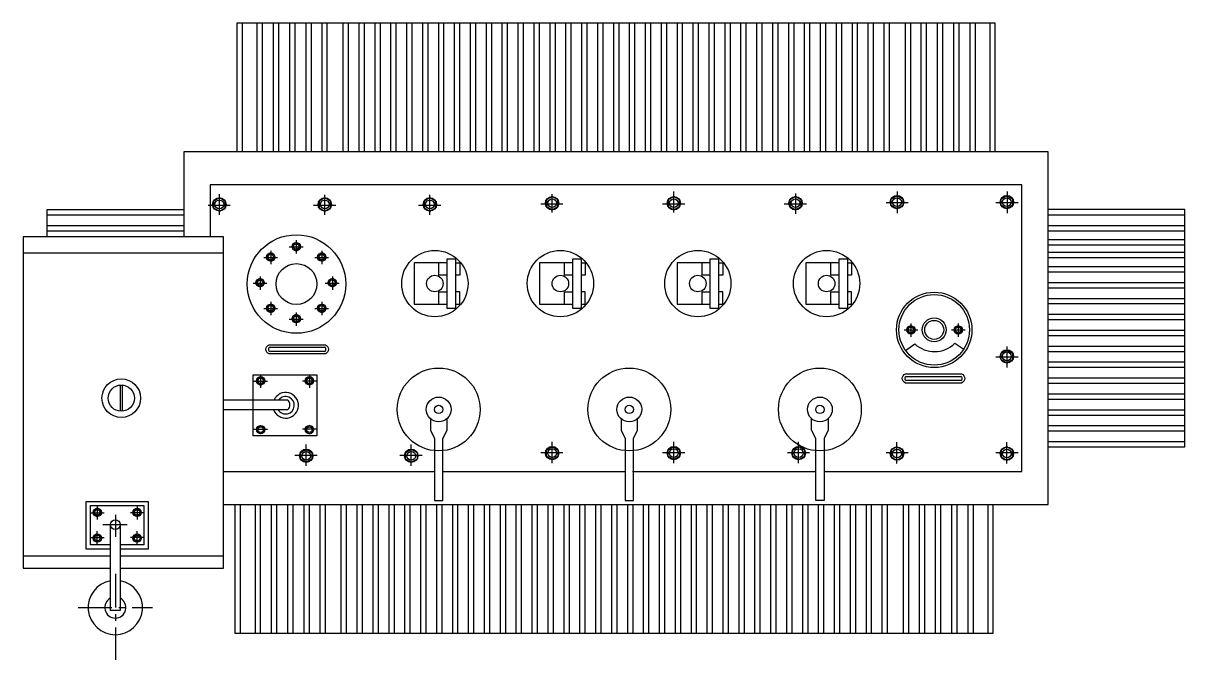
# Model space of a CAD drawing. Header units: millimetres. Extents: x 20927 to 53748, y 38421 to 54891.
# Drawn here: x 27703 to 29893, y 47107 to 48307 of the extents above; entities that cross this region are included whole.
import ezdxf

# ---------------------------------------------------------------- set-up
doc = ezdxf.new("R2010")
doc.units = ezdxf.units.MM
doc.linetypes.add('CENTERX2', pattern=[101.6, 63.5, -12.7, 12.7, -12.7])
doc.linetypes.add('DASHEDX2', pattern=[1.5, 1, -0.5])
doc.layers.add('Btrans.', color=2, linetype='Continuous')
doc.layers.add('HIGHT', color=8, linetype='Continuous')

msp = doc.modelspace()

# ---------------------------------------------------------------- linework, layer by layer
at = {"layer": 'Btrans.'}
for p, q in [((28080.4, 47462.4), (28478.1, 47462.4)), ((28493.7, 47462.4), (28839.1, 47462.4)), ((29139.1, 47462.4), (29196.9, 47462.4))]:
    msp.add_line(p, q, dxfattribs=at)
for points in [[(29535.3, 48064.9), (29535.3, 48307.4), (28105.3, 48307.4), (28105.3, 48064.9)], [(28080.4, 47399.9), (29635.3, 47399.9), (29635.3, 48064.9), (28005.3, 48064.9), (28005.3, 47904.8)], [(29212.5, 47462.4), (29585.3, 47462.4), (29585.3, 48002.4), (28055.3, 48002.4), (28055.3, 47904.8)], [(27747.8, 47904.8), (27747.8, 47956.1), (28005.3, 47956.1)], [(29635.3, 47508.6), (29892.8, 47508.6), (29892.8, 47956.1), (29635.3, 47956.1)], [(28851.6, 47462.4), (29138.7, 47462.4)], [(28101.7, 47399.9), (28101.7, 47157.4), (29531.7, 47157.4), (29531.7, 47399.9)]]:
    msp.add_lwpolyline(points, dxfattribs=at)
at = {"layer": 'HIGHT'}
for p, q in [((28115.3, 48307.4), (28115.3, 48064.9)), ((28143.2, 48307.4), (28143.2, 48064.9)), ((28153.2, 48307.4), (28153.2, 48064.9)), ((28173.9, 48307.4), (28173.9, 48064.9)), ((28183.9, 48307.4), (28183.9, 48064.9)), ((28204.6, 48307.4), (28204.6, 48064.9)), ((28214.6, 48307.4), (28214.6, 48064.9)), ((28235.3, 48307.4), (28235.3, 48064.9)), ((28245.3, 48307.4), (28245.3, 48064.9)), ((28265.3, 48307.4), (28265.3, 48064.9)), ((28275.3, 48307.4), (28275.3, 48064.9)), ((28305.3, 48307.4), (28305.3, 48064.9)), ((28315.3, 48307.4), (28315.3, 48064.9)), ((28335.3, 48307.4), (28335.3, 48064.9)), ((28345.3, 48307.4), (28345.3, 48064.9)), ((28365.3, 48307.4), (28365.3, 48064.9)), ((28375.3, 48307.4), (28375.3, 48064.9)), ((28395.3, 48307.4), (28395.3, 48064.9)), ((28405.3, 48307.4), (28405.3, 48064.9)), ((28425.3, 48307.4), (28425.3, 48064.9)), ((28435.3, 48307.4), (28435.3, 48064.9)), ((28455.3, 48307.4), (28455.3, 48064.9)), ((28465.3, 48307.4), (28465.3, 48064.9)), ((28485.3, 48307.4), (28485.3, 48064.9)), ((28495.3, 48307.4), (28495.3, 48064.9)), ((28515.3, 48307.4), (28515.3, 48064.9)), ((28525.3, 48307.4), (28525.3, 48064.9)), ((28545.3, 48307.4), (28545.3, 48064.9)), ((28555.3, 48307.4), (28555.3, 48064.9)), ((28575.3, 48307.4), (28575.3, 48064.9)), ((28585.3, 48307.4), (28585.3, 48064.9)), ((28605.3, 48307.4), (28605.3, 48064.9)), ((28615.3, 48307.4), (28615.3, 48064.9)), ((28635.3, 48307.4), (28635.3, 48064.9)), ((28645.3, 48307.4), (28645.3, 48064.9)), ((28665.3, 48307.4), (28665.3, 48064.9)), ((28675.3, 48307.4), (28675.3, 48064.9)), ((28695.3, 48307.4), (28695.3, 48064.9)), ((28705.3, 48307.4), (28705.3, 48064.9)), ((28725.3, 48307.4), (28725.3, 48064.9)), ((28735.3, 48307.4), (28735.3, 48064.9)), ((28755.3, 48307.4), (28755.3, 48064.9)), ((28765.3, 48307.4), (28765.3, 48064.9)), ((28785.3, 48307.4), (28785.3, 48064.9)), ((28795.3, 48307.4), (28795.3, 48064.9)), ((28815.3, 48307.4), (28815.3, 48064.9)), ((28825.3, 48307.4), (28825.3, 48064.9)), ((28845.3, 48307.4), (28845.3, 48064.9)), ((28855.3, 48307.4), (28855.3, 48064.9)), ((28875.3, 48307.4), (28875.3, 48064.9)), ((28885.3, 48307.4), (28885.3, 48064.9)), ((28905.3, 48307.4), (28905.3, 48064.9)), ((28915.3, 48307.4), (28915.3, 48064.9)), ((28935.3, 48307.4), (28935.3, 48064.9)), ((28945.3, 48307.4), (28945.3, 48064.9)), ((28965.3, 48307.4), (28965.3, 48064.9)), ((28975.3, 48307.4), (28975.3, 48064.9)), ((28995.3, 48307.4), (28995.3, 48064.9)), ((29005.3, 48307.4), (29005.3, 48064.9)), ((29025.3, 48307.4), (29025.3, 48064.9)), ((29035.3, 48307.4), (29035.3, 48064.9)), ((29055.3, 48307.4), (29055.3, 48064.9)), ((29065.3, 48307.4), (29065.3, 48064.9)), ((29085.3, 48307.4), (29085.3, 48064.9)), ((29095.3, 48307.4), (29095.3, 48064.9)), ((29115.3, 48307.4), (29115.3, 48064.9)), ((29125.3, 48307.4), (29125.3, 48064.9)), ((29145.3, 48307.4), (29145.3, 48064.9)), ((29155.3, 48307.4), (29155.3, 48064.9)), ((29175.3, 48307.4), (29175.3, 48064.9)), ((29185.3, 48307.4), (29185.3, 48064.9)), ((29205.3, 48307.4), (29205.3, 48064.9)), ((29215.3, 48307.4), (29215.3, 48064.9)), ((29235.3, 48307.4), (29235.3, 48064.9)), ((29245.3, 48307.4), (29245.3, 48064.9)), ((29265.3, 48307.4), (29265.3, 48064.9)), ((29275.3, 48307.4), (29275.3, 48064.9)), ((29295.3, 48307.4), (29295.3, 48064.9)), ((29305.3, 48307.4), (29305.3, 48064.9)), ((29325.3, 48307.4), (29325.3, 48064.9)), ((29335.3, 48307.4), (29335.3, 48064.9)), ((29365.3, 48307.4), (29365.3, 48064.9)), ((29375.3, 48307.4), (29375.3, 48064.9)), ((29395.3, 48307.4), (29395.3, 48064.9)), ((29405.3, 48307.4), (29405.3, 48064.9)), ((29426, 48307.4), (29426, 48064.9)), ((29436, 48307.4), (29436, 48064.9)), ((29456.7, 48307.4), (29456.7, 48064.9)), ((29466.7, 48307.4), (29466.7, 48064.9)), ((29487.4, 48307.4), (29487.4, 48064.9)), ((29497.4, 48307.4), (29497.4, 48064.9)), ((29525.3, 48307.4), (29525.3, 48064.9)), ((27747.8, 47946.1), (28005.3, 47946.1)), ((29635.3, 47946.1), (29892.8, 47946.1)), ((27747.8, 47926.1), (28005.3, 47926.1)), ((29635.3, 47926.1), (29892.8, 47926.1)), ((27747.8, 47916.1), (28005.3, 47916.1)), ((29635.3, 47916.1), (29892.8, 47916.1)), ((29635.3, 47899.8), (29892.8, 47899.8)), ((29635.3, 47889.8), (29892.8, 47889.8)), ((29635.3, 47875.7), (29892.8, 47875.7)), ((29635.3, 47865.7), (29892.8, 47865.7)), ((29635.3, 47848.6), (29892.8, 47848.6)), ((29635.3, 47838.6), (29892.8, 47838.6)), ((29635.3, 47818.6), (29892.8, 47818.6)), ((29635.3, 47808.6), (29892.8, 47808.6)), ((29635.3, 47788.6), (29892.8, 47788.6)), ((29635.3, 47778.6), (29892.8, 47778.6)), ((29635.3, 47758.6), (29892.8, 47758.6)), ((29635.3, 47748.6), (29892.8, 47748.6)), ((29635.3, 47728.6), (29892.8, 47728.6)), ((29459.2, 47703.8), (29475.9, 47692.8)), ((29635.3, 47718.6), (29892.8, 47718.6)), ((28166.2, 47696.4), (28272.2, 47696.4)), ((28272.2, 47688.6), (28166.2, 47688.6)), ((29635.3, 47698.6), (29892.8, 47698.6)), ((29635.3, 47688.6), (29892.8, 47688.6)), ((29635.3, 47668.6), (29892.8, 47668.6)), ((29366, 47641.4), (29471.9, 47641.4)), ((29635.3, 47658.6), (29892.8, 47658.6)), ((29635.3, 47638.6), (29892.8, 47638.6)), ((27885, 47625), (27885, 47575.8)), ((27888.9, 47625), (27888.9, 47575.7)), ((29471.9, 47633.6), (29366, 47633.6)), ((29635.3, 47628.6), (29892.8, 47628.6)), ((28080.4, 47597.5), (28201.4, 47597.5)), ((29635.3, 47608.6), (29892.8, 47608.6)), ((29635.3, 47598.6), (29892.8, 47598.6)), ((29635.3, 47578.6), (29892.8, 47578.6)), ((29635.3, 47568.6), (29892.8, 47568.6)), ((29635.3, 47548.6), (29892.8, 47548.6)), ((29635.3, 47538.6), (29892.8, 47538.6)), ((29635.3, 47518.6), (29892.8, 47518.6)), ((28111.7, 47399.9), (28111.7, 47157.4)), ((28139.6, 47399.9), (28139.6, 47157.4)), ((28149.6, 47399.9), (28149.6, 47157.4)), ((28170.3, 47399.9), (28170.3, 47157.4)), ((28180.3, 47399.9), (28180.3, 47157.4)), ((28201, 47399.9), (28201, 47157.4)), ((28211, 47399.9), (28211, 47157.4)), ((28231.7, 47399.9), (28231.7, 47157.4)), ((28241.7, 47399.9), (28241.7, 47157.4)), ((28261.7, 47399.9), (28261.7, 47157.4)), ((28271.7, 47399.9), (28271.7, 47157.4)), ((28301.7, 47399.9), (28301.7, 47157.4)), ((28311.7, 47399.9), (28311.7, 47157.4)), ((28331.7, 47399.9), (28331.7, 47157.4)), ((28341.7, 47399.9), (28341.7, 47157.4)), ((28361.7, 47399.9), (28361.7, 47157.4)), ((28371.7, 47399.9), (28371.7, 47157.4)), ((28391.7, 47399.9), (28391.7, 47157.4)), ((28401.7, 47399.9), (28401.7, 47157.4)), ((28421.7, 47399.9), (28421.7, 47157.4)), ((28431.7, 47399.9), (28431.7, 47157.4)), ((28451.7, 47399.9), (28451.7, 47157.4)), ((28461.7, 47399.9), (28461.7, 47157.4)), ((28481.7, 47399.9), (28481.7, 47157.4)), ((28491.7, 47399.9), (28491.7, 47157.4)), ((28511.7, 47399.9), (28511.7, 47157.4)), ((28521.7, 47399.9), (28521.7, 47157.4)), ((28541.7, 47399.9), (28541.7, 47157.4)), ((28551.7, 47399.9), (28551.7, 47157.4)), ((28571.7, 47399.9), (28571.7, 47157.4)), ((28581.7, 47399.9), (28581.7, 47157.4)), ((28601.7, 47399.9), (28601.7, 47157.4)), ((28611.7, 47399.9), (28611.7, 47157.4)), ((28631.7, 47399.9), (28631.7, 47157.4)), ((28641.7, 47399.9), (28641.7, 47157.4)), ((28661.7, 47399.9), (28661.7, 47157.4)), ((28671.7, 47399.9), (28671.7, 47157.4)), ((28691.7, 47399.9), (28691.7, 47157.4)), ((28701.7, 47399.9), (28701.7, 47157.4)), ((28721.7, 47399.9), (28721.7, 47157.4)), ((28731.7, 47399.9), (28731.7, 47157.4)), ((28751.7, 47399.9), (28751.7, 47157.4)), ((28761.7, 47399.9), (28761.7, 47157.4)), ((28781.7, 47399.9), (28781.7, 47157.4)), ((28791.7, 47399.9), (28791.7, 47157.4)), ((28811.7, 47399.9), (28811.7, 47157.4)), ((28821.7, 47399.9), (28821.7, 47157.4)), ((28841.7, 47399.9), (28841.7, 47157.4)), ((28851.7, 47399.9), (28851.7, 47157.4)), ((28871.7, 47399.9), (28871.7, 47157.4)), ((28881.7, 47399.9), (28881.7, 47157.4)), ((28901.7, 47399.9), (28901.7, 47157.4)), ((28911.7, 47399.9), (28911.7, 47157.4)), ((28931.7, 47399.9), (28931.7, 47157.4)), ((28941.7, 47399.9), (28941.7, 47157.4)), ((28961.7, 47399.9), (28961.7, 47157.4)), ((28971.7, 47399.9), (28971.7, 47157.4)), ((28991.7, 47399.9), (28991.7, 47157.4)), ((29001.7, 47399.9), (29001.7, 47157.4)), ((29021.7, 47399.9), (29021.7, 47157.4)), ((29031.7, 47399.9), (29031.7, 47157.4)), ((29051.7, 47399.9), (29051.7, 47157.4)), ((29061.7, 47399.9), (29061.7, 47157.4)), ((29081.7, 47399.9), (29081.7, 47157.4)), ((29091.7, 47399.9), (29091.7, 47157.4)), ((29111.7, 47399.9), (29111.7, 47157.4)), ((29121.7, 47399.9), (29121.7, 47157.4)), ((29141.7, 47399.9), (29141.7, 47157.4)), ((29151.7, 47399.9), (29151.7, 47157.4)), ((29171.7, 47399.9), (29171.7, 47157.4)), ((29181.7, 47399.9), (29181.7, 47157.4)), ((29201.7, 47399.9), (29201.7, 47157.4)), ((29211.7, 47399.9), (29211.7, 47157.4)), ((29231.7, 47399.9), (29231.7, 47157.4)), ((29241.7, 47399.9), (29241.7, 47157.4)), ((29261.7, 47399.9), (29261.7, 47157.4)), ((29271.7, 47399.9), (29271.7, 47157.4)), ((29291.7, 47399.9), (29291.7, 47157.4)), ((29301.7, 47399.9), (29301.7, 47157.4)), ((29321.7, 47399.9), (29321.7, 47157.4)), ((29331.7, 47399.9), (29331.7, 47157.4)), ((29361.7, 47399.9), (29361.7, 47157.4)), ((29371.7, 47399.9), (29371.7, 47157.4)), ((29391.7, 47399.9), (29391.7, 47157.4)), ((29401.7, 47399.9), (29401.7, 47157.4)), ((29422.4, 47399.9), (29422.4, 47157.4)), ((29432.4, 47399.9), (29432.4, 47157.4)), ((29453.1, 47399.9), (29453.1, 47157.4)), ((29463.1, 47399.9), (29463.1, 47157.4)), ((29483.8, 47399.9), (29483.8, 47157.4)), ((29493.8, 47399.9), (29493.8, 47157.4)), ((29521.7, 47399.9), (29521.7, 47157.4))]:
    msp.add_line(p, q, dxfattribs=at)
at = {"layer": 'HIGHT', "linetype": 'CENTERX2'}
for p, q in [((28929, 47989.8), (28929, 47950.2)), ((29350.5, 47989.9), (29350.5, 47949)), ((29557.7, 47989.9), (29557.7, 47949)), ((28071.9, 47984.8), (28071.9, 47946)), ((28270.9, 47983.6), (28270.9, 47946)), ((28468.9, 47983.6), (28468.9, 47946)), ((28678.6, 47966.8), (28720.3, 47966.8)), ((28699.5, 47984.8), (28699.5, 47950.2)), ((28908.1, 47966.8), (28949.8, 47966.8)), ((29137.6, 47966.8), (29179.3, 47966.8)), ((29158.5, 47986.5), (29158.5, 47948.1)), ((29371.4, 47968.7), (29329.7, 47968.7)), ((29578.5, 47968.7), (29536.8, 47968.7)), ((28051.1, 47964.5), (28092.8, 47964.5)), ((28250, 47964.5), (28291.7, 47964.5)), ((28448.1, 47964.5), (28489.8, 47964.5)), ((28204, 47885.5), (28230.1, 47885.5)), ((28217.3, 47898.1), (28217.3, 47872.9)), ((28155.9, 47865.6), (28182, 47865.6)), ((28169.2, 47878.1), (28169.2, 47853)), ((28252.2, 47865.6), (28278.3, 47865.6)), ((28265.5, 47878.1), (28265.5, 47853)), ((28135.9, 47817.4), (28162, 47817.4)), ((28149.2, 47830), (28149.2, 47804.9)), ((28272.1, 47817.4), (28298.2, 47817.4)), ((28285.4, 47830), (28285.4, 47804.9)), ((28155.9, 47769.3), (28182, 47769.3)), ((28169.2, 47781.8), (28169.2, 47756.7)), ((28252.2, 47769.3), (28278.3, 47769.3)), ((28265.5, 47781.8), (28265.5, 47756.7)), ((28204, 47749.3), (28230.1, 47749.3)), ((28217.3, 47761.9), (28217.3, 47736.8)), ((29389.5, 47728.4), (29363.5, 47728.4)), ((29376.3, 47741), (29376.3, 47715.9)), ((29478.8, 47728.4), (29452.8, 47728.4)), ((29465.5, 47741), (29465.5, 47715.9)), ((29557.3, 47698.1), (29557.3, 47657.9)), ((29578.5, 47678), (29536.8, 47678)), ((28150.2, 47644.9), (28150.2, 47619.7)), ((28242.2, 47644.9), (28242.2, 47619.7)), ((28136.9, 47632.3), (28163, 47632.3)), ((28255.5, 47632.3), (28229.4, 47632.3)), ((28136.9, 47541.9), (28163, 47541.9)), ((28255.5, 47541.9), (28229.4, 47541.9)), ((28236.1, 47472.8), (28236.1, 47513)), ((28434.2, 47472.8), (28434.2, 47513)), ((28699.8, 47477.9), (28699.8, 47518.1)), ((28929.3, 47477.9), (28929.3, 47518.1)), ((29164.7, 47477.9), (29164.7, 47518.1)), ((29350.1, 47477.1), (29350.1, 47517.3)), ((29557.3, 47477.1), (29557.3, 47517.3)), ((28214.8, 47492.9), (28256.5, 47492.9)), ((28412.9, 47492.9), (28454.6, 47492.9)), ((28678.6, 47498), (28720.3, 47498)), ((28908.1, 47498), (28949.8, 47498)), ((29143.5, 47498), (29185.2, 47498)), ((29371.4, 47497.2), (29329.7, 47497.2)), ((29578.5, 47497.2), (29536.8, 47497.2)), ((27842.2, 47396.7), (27842.2, 47371.6)), ((27917.3, 47396.7), (27917.3, 47371.6)), ((27828.9, 47384.1), (27855, 47384.1)), ((27876.3, 47380.1), (27876.3, 47338.6)), ((27930.6, 47384.1), (27904.5, 47384.1)), ((27852.5, 47361.9), (27898.8, 47361.9)), ((27828.9, 47337.4), (27855, 47337.4)), ((27842.2, 47324.8), (27842.2, 47349.9)), ((27930.6, 47337.4), (27904.5, 47337.4)), ((27917.3, 47324.8), (27917.3, 47349.9)), ((27876.2, 47269.4), (27876.2, 47107.1)), ((27806.4, 47205.6), (27946.4, 47205.6))]:
    msp.add_line(p, q, dxfattribs=at)
at = {"layer": 'HIGHT', "linetype": 'DASHEDX2'}
for p, q in [((28080.4, 47873.5), (27702.5, 47873.5)), ((27702.5, 47303.2), (27866.9, 47303.2)), ((27885.5, 47303.2), (28080.4, 47303.2))]:
    msp.add_line(p, q, dxfattribs=at)
at = {"layer": 'HIGHT'}
for points in [[(28072.3, 47953.1), (28083.2, 47959.4), (28083.2, 47972), (28072.3, 47978.2), (28061.4, 47972), (28061.4, 47959.4)], [(28271.2, 47953.1), (28282.1, 47959.4), (28282.1, 47972), (28271.2, 47978.2), (28260.3, 47972), (28260.3, 47959.4)], [(28469.3, 47953.1), (28480.2, 47959.4), (28480.2, 47972), (28469.3, 47978.2), (28458.4, 47972), (28458.4, 47959.4)], [(28699.8, 47955.4), (28710.7, 47961.7), (28710.7, 47974.3), (28699.8, 47980.5), (28689, 47974.3), (28689, 47961.7)], [(28929.3, 47955.4), (28940.2, 47961.7), (28940.2, 47974.3), (28929.3, 47980.5), (28918.4, 47974.3), (28918.4, 47961.7)], [(29158.8, 47955.4), (29169.7, 47961.7), (29169.7, 47974.3), (29158.8, 47980.5), (29147.9, 47974.3), (29147.9, 47961.7)], [(29350.1, 47957.4), (29339.2, 47963.7), (29339.2, 47976.2), (29350.1, 47982.5), (29361, 47976.2), (29361, 47963.7)], [(29557.3, 47957.4), (29546.4, 47963.7), (29546.4, 47976.2), (29557.3, 47982.5), (29568.2, 47976.2), (29568.2, 47963.7)], [(28217.3, 47878.4), (28224.1, 47882.3), (28224.1, 47890.2), (28217.3, 47894.1), (28210.5, 47890.2), (28210.5, 47882.3)], [(28169.2, 47858.5), (28176, 47862.4), (28176, 47870.3), (28169.2, 47874.2), (28162.3, 47870.3), (28162.3, 47862.4)], [(28265.5, 47858.5), (28272.3, 47862.4), (28272.3, 47870.3), (28265.5, 47874.2), (28258.6, 47870.3), (28258.6, 47862.4)], [(28517.8, 47769.6), (28502.2, 47769.6), (28502.2, 47863.4), (28517.8, 47863.4)], [(28754.4, 47863.4), (28754.4, 47769.6), (28738.8, 47769.6), (28738.8, 47863.4)], [(29013.7, 47863.4), (29013.7, 47769.6), (28998.1, 47769.6), (28998.1, 47863.4)], [(29256.5, 47863.4), (29256.5, 47769.6), (29240.9, 47769.6), (29240.9, 47863.4)], [(28149.2, 47810.3), (28156, 47814.2), (28156, 47822.1), (28149.2, 47826), (28142.4, 47822.1), (28142.4, 47814.2)], [(28285.4, 47810.3), (28292.2, 47814.2), (28292.2, 47822.1), (28285.4, 47826), (28278.6, 47822.1), (28278.6, 47814.2)], [(28169.2, 47762.2), (28176, 47766.1), (28176, 47774), (28169.2, 47777.9), (28162.3, 47774), (28162.3, 47766.1)], [(28265.5, 47762.2), (28272.3, 47766.1), (28272.3, 47774), (28265.5, 47777.9), (28258.6, 47774), (28258.6, 47766.1)], [(28217.3, 47742.2), (28224.1, 47746.2), (28224.1, 47754), (28217.3, 47758), (28210.5, 47754), (28210.5, 47746.2)], [(29376.3, 47721.3), (29369.4, 47725.3), (29369.4, 47733.1), (29376.3, 47737.1), (29383.1, 47733.1), (29383.1, 47725.3)], [(29465.5, 47721.3), (29458.7, 47725.3), (29458.7, 47733.1), (29465.5, 47737.1), (29472.4, 47733.1), (29472.4, 47725.3)], [(29557.3, 47666.6), (29546.4, 47672.9), (29546.4, 47685.5), (29557.3, 47691.8), (29568.2, 47685.5), (29568.2, 47672.9)], [(28136.1, 47644.6), (28256.3, 47644.6), (28256.3, 47529.6), (28136.1, 47529.6)], [(28150.2, 47625.2), (28157, 47629.1), (28157, 47637), (28150.2, 47640.9), (28143.4, 47637), (28143.4, 47629.1)], [(28242.2, 47625.2), (28235.4, 47629.1), (28235.4, 47637), (28242.2, 47640.9), (28249, 47637), (28249, 47629.1)], [(28150.2, 47549), (28157, 47545), (28157, 47537.2), (28150.2, 47533.3), (28143.4, 47537.2), (28143.4, 47545)], [(28242.2, 47549), (28235.4, 47545), (28235.4, 47537.2), (28242.2, 47533.3), (28249, 47537.2), (28249, 47545)], [(28699.8, 47509.4), (28710.7, 47503.1), (28710.7, 47490.5), (28699.8, 47484.2), (28689, 47490.5), (28689, 47503.1)], [(28929.3, 47509.4), (28940.2, 47503.1), (28940.2, 47490.5), (28929.3, 47484.2), (28918.4, 47490.5), (28918.4, 47503.1)], [(29164.7, 47509.4), (29175.6, 47503.1), (29175.6, 47490.5), (29164.7, 47484.2), (29153.8, 47490.5), (29153.8, 47503.1)], [(29350.1, 47508.6), (29339.2, 47502.3), (29339.2, 47489.7), (29350.1, 47483.4), (29361, 47489.7), (29361, 47502.3)], [(29557.3, 47508.6), (29546.4, 47502.3), (29546.4, 47489.7), (29557.3, 47483.4), (29568.2, 47489.7), (29568.2, 47502.3)], [(28236.1, 47504.3), (28247, 47498), (28247, 47485.4), (28236.1, 47479.1), (28225.2, 47485.4), (28225.2, 47498)], [(28434.2, 47504.3), (28445.1, 47498), (28445.1, 47485.4), (28434.2, 47479.1), (28423.3, 47485.4), (28423.3, 47498)], [(27842.2, 47377), (27849, 47381), (27849, 47388.8), (27842.2, 47392.8), (27835.4, 47388.8), (27835.4, 47381)], [(27917.3, 47377), (27910.5, 47381), (27910.5, 47388.8), (27917.3, 47392.8), (27924.1, 47388.8), (27924.1, 47381)], [(27842.2, 47344.5), (27849, 47340.5), (27849, 47332.7), (27842.2, 47328.7), (27835.4, 47332.7), (27835.4, 47340.5)], [(27917.3, 47344.5), (27910.5, 47340.5), (27910.5, 47332.7), (27917.3, 47328.7), (27924.1, 47332.7), (27924.1, 47340.5)]]:
    msp.add_lwpolyline(points, close=True, dxfattribs=at)
for points in [[(27885.5, 47279.8), (28080.4, 47279.8), (28080.4, 47904.8), (27702.5, 47904.8), (27702.5, 47279.8), (27866.9, 47279.8)], [(28502.2, 47855.5), (28439.7, 47855.5), (28439.7, 47777.4), (28502.2, 47777.4)], [(28502.2, 47832.1), (28486.5, 47832.1), (28486.5, 47855.5)], [(28517.8, 47855.5), (28525.6, 47855.5), (28525.6, 47832.1), (28517.8, 47832.1)], [(28738.8, 47855.5), (28676.3, 47855.5), (28676.3, 47777.4), (28738.8, 47777.4)], [(28738.8, 47832.1), (28723.2, 47832.1), (28723.2, 47855.5)], [(28754.4, 47855.5), (28762.3, 47855.5), (28762.3, 47832.1), (28754.4, 47832.1)], [(28998.1, 47855.5), (28935.6, 47855.5), (28935.6, 47777.4), (28998.1, 47777.4)], [(28998.1, 47832.1), (28982.5, 47832.1), (28982.5, 47855.5)], [(29013.7, 47855.5), (29021.5, 47855.5), (29021.5, 47832.1), (29013.7, 47832.1)], [(29240.9, 47855.5), (29178.4, 47855.5), (29178.4, 47777.4), (29240.9, 47777.4)], [(29240.9, 47832.1), (29225.3, 47832.1), (29225.3, 47855.5)], [(29256.5, 47855.5), (29264.3, 47855.5), (29264.3, 47832.1), (29256.5, 47832.1)], [(28486.5, 47777.4), (28486.5, 47800.9), (28502.2, 47800.9)], [(28517.8, 47777.4), (28525.6, 47777.4), (28525.6, 47800.9), (28517.8, 47800.9)], [(28723.2, 47777.4), (28723.2, 47800.9), (28738.8, 47800.9)], [(28754.4, 47777.4), (28762.3, 47777.4), (28762.3, 47800.9), (28754.4, 47800.9)], [(28982.5, 47777.4), (28982.5, 47800.9), (28998.1, 47800.9)], [(29013.7, 47777.4), (29021.5, 47777.4), (29021.5, 47800.9), (29013.7, 47800.9)], [(29225.3, 47777.4), (29225.3, 47800.9), (29240.9, 47800.9)], [(29256.5, 47777.4), (29264.3, 47777.4), (29264.3, 47800.9), (29256.5, 47800.9)], [(28470.3, 47561.6), (28470.3, 47540.1), (28478.1, 47524.4), (28478.1, 47407.2), (28493.7, 47407.2), (28493.7, 47524.4), (28501.6, 47540.1), (28501.6, 47561.6)], [(28829.7, 47561.6), (28829.7, 47540.1), (28837.5, 47524.4), (28837.5, 47407.2), (28853.1, 47407.2), (28853.1, 47524.4), (28860.9, 47540.1), (28860.9, 47561.6)], [(29220.3, 47561.6), (29220.3, 47540.1), (29212.5, 47524.4), (29212.5, 47407.2), (29196.9, 47407.2), (29196.9, 47524.4), (29189.1, 47540.1), (29189.1, 47561.6)], [(27866.9, 47315.9), (27821.5, 47315.9), (27821.5, 47405.6), (27938, 47405.6), (27938, 47315.9), (27885.5, 47315.9)], [(27866.9, 47323.7), (27829.3, 47323.7), (27829.3, 47397.8), (27930.2, 47397.8), (27930.2, 47323.7), (27885.5, 47323.7)], [(27885.5, 47361.9), (27885.5, 47200.1), (27866.9, 47200.1), (27866.9, 47361.9)]]:
    msp.add_lwpolyline(points, dxfattribs=at)
for points in [[(29366.4, 47690.4), (29383.6, 47702.8, 0.399758), (29459.2, 47703.8)], [(28080.4, 47578.7), (28201.4, 47578.7, 0.438888), (28201.1, 47597.5)]]:
    msp.add_lwpolyline(points, format="xyb", dxfattribs=at)
for points in [[(28272.2, 47683.9), (28166.2, 47683.9, -0.686948), (28166.2, 47701.1), (28272.2, 47701.1, -0.686948)], [(29471.9, 47628.9), (29366, 47628.9, -0.686948), (29366, 47646.1), (29471.9, 47646.1, -0.686948)]]:
    msp.add_lwpolyline(points, format="xyb", close=True, dxfattribs=at)
for centre, radius in [((28072.3, 47965.7), 12.6), ((28072.3, 47965.7), 8.3), ((28271.2, 47965.7), 12.6), ((28271.2, 47965.7), 8.3), ((28469.3, 47965.7), 12.6), ((28469.3, 47965.7), 8.3), ((28699.8, 47968), 12.6), ((28699.8, 47968), 8.3), ((28929.3, 47968), 12.6), ((28929.3, 47968), 8.3), ((29158.8, 47968), 12.6), ((29158.8, 47968), 8.3), ((29350.1, 47970), 12.6), ((29350.1, 47970), 8.3), ((29557.3, 47970), 12.6), ((29557.3, 47970), 8.3), ((28217.7, 47815.6), 92.9), ((28217.3, 47886.3), 7.86), ((28217.3, 47886.3), 5.19), ((28478.7, 47816.5), 62.5), ((28715.4, 47816.5), 62.5), ((28974.6, 47816.5), 62.5), ((29217.4, 47816.5), 62.5), ((28169.2, 47866.3), 7.86), ((28169.2, 47866.3), 5.19), ((28265.5, 47866.3), 7.86), ((28265.5, 47866.3), 5.19), ((28217.7, 47815.6), 38.5), ((28149.2, 47818.2), 7.86), ((28149.2, 47818.2), 5.19), ((28285.4, 47818.2), 7.86), ((28285.4, 47818.2), 5.19), ((28478.7, 47816.5), 15.6), ((28715.4, 47816.5), 15.6), ((28974.6, 47816.5), 15.6), ((29217.4, 47816.5), 15.6), ((29420.3, 47729.2), 71.1), ((29420.3, 47729.2), 66.5), ((28169.2, 47770), 7.86), ((28169.2, 47770), 5.19), ((28265.5, 47770), 7.86), ((28265.5, 47770), 5.19), ((28217.3, 47750.1), 7.86), ((28217.3, 47750.1), 5.19), ((29420.3, 47729.2), 22.6), ((29420.3, 47729.2), 17.9), ((29376.3, 47729.2), 7.86), ((29376.3, 47729.2), 5.19), ((29465.5, 47729.2), 7.86), ((29465.5, 47729.2), 5.19), ((29557.3, 47679.2), 12.6), ((29557.3, 47679.2), 8.3), ((28150.2, 47633.1), 7.86), ((28150.2, 47633.1), 5.19), ((28242.2, 47633.1), 7.86), ((28242.2, 47633.1), 5.19), ((28485.9, 47579.1), 78.1), ((28845.3, 47579.1), 78.1), ((29204.7, 47579.1), 78.1), ((27887.4, 47600.4), 36.4), ((27887.4, 47600.4), 24.7), ((28485.9, 47579.1), 23.4), ((28845.3, 47579.1), 23.4), ((29204.7, 47579.1), 23.4), ((28485.9, 47579.1), 7.81), ((28845.3, 47579.1), 7.81), ((29204.7, 47579.1), 7.81), ((28150.2, 47541.1), 7.86), ((28150.2, 47541.1), 5.19), ((28242.2, 47541.1), 7.86), ((28242.2, 47541.1), 5.19), ((28699.8, 47496.8), 12.6), ((28929.3, 47496.8), 12.6), ((29164.7, 47496.8), 12.6), ((29350.1, 47496), 12.6), ((29557.3, 47496), 12.6), ((28236.1, 47491.7), 12.6), ((28236.1, 47491.7), 8.3), ((28434.2, 47491.7), 12.6), ((28434.2, 47491.7), 8.3), ((28699.8, 47496.8), 8.3), ((28929.3, 47496.8), 8.3), ((29164.7, 47496.8), 8.3), ((29350.1, 47496), 8.3), ((29557.3, 47496), 8.3), ((27842.2, 47384.9), 7.86), ((27842.2, 47384.9), 5.19), ((27917.3, 47384.9), 7.86), ((27917.3, 47384.9), 5.19), ((27876.3, 47361.9), 9.18), ((27842.2, 47336.6), 7.86), ((27842.2, 47336.6), 5.19), ((27917.3, 47336.6), 7.86), ((27917.3, 47336.6), 5.19)]:
    msp.add_circle(centre, radius, dxfattribs=at)
for centre, radius, start, end in [((28169.5, 47692.5), 4.53, 111.0259, 248.9741), ((28268.8, 47692.5), 4.53, 291.0259, 68.9741), ((29369.3, 47637.5), 4.53, 111.0259, 248.9741), ((29468.6, 47637.5), 4.53, 291.0259, 68.9741), ((28197.3, 47586.9), 24.2, 199.8516, 153.9998), ((28197.3, 47586.9), 16.4, 210.1125, 139.6355), ((27876.2, 47205.6), 51.2, 100.4908, 79.5277), ((27876.2, 47205.6), 19.9, 117.8642, 62.1886)]:
    msp.add_arc(centre, radius, start, end, dxfattribs=at)

doc.saveas('drawing.dxf')
